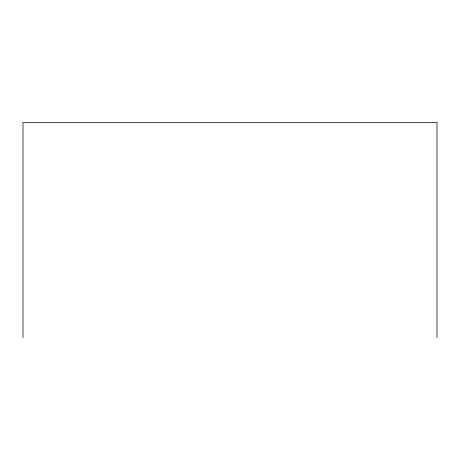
<?xml version="1.0" encoding="UTF-8"?>
<svg xmlns="http://www.w3.org/2000/svg" width="460" height="460" viewBox="0 0 460 460"><rect width="100%" height="100%" fill="white"/><g stroke="black" fill="none" stroke-linecap="round" stroke-linejoin="round"><path stroke-width="0.69" d="M437 337.571L437 122.429L23 122.429L23 337.571"/></g></svg>
